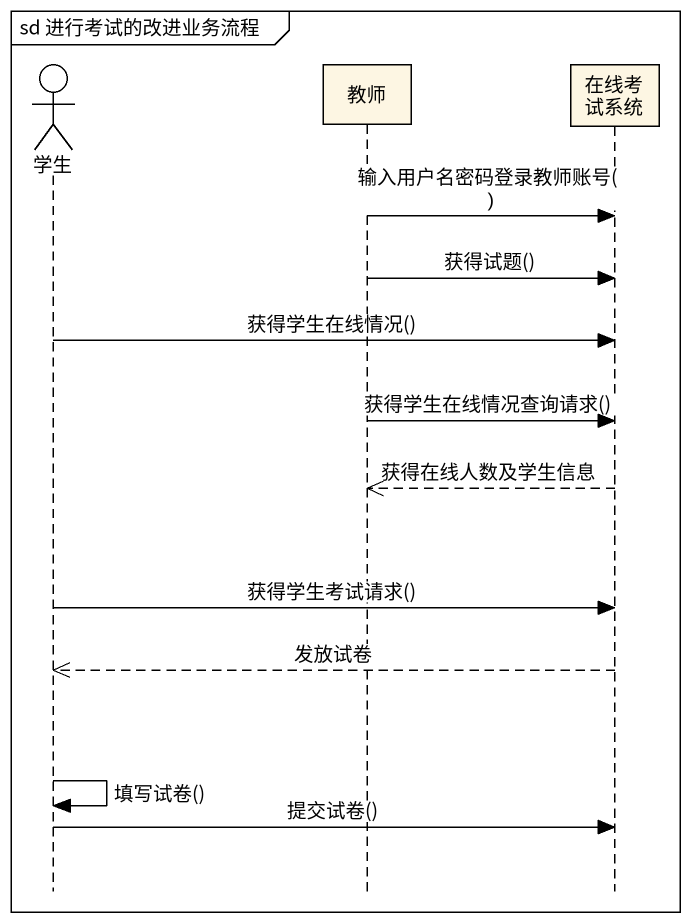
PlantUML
@startuml
mainframe sd 进行考试的改进业务流程
hide footbox
actor 学生
participant 教师
participant 在线考试系统

教师 -> 在线考试系统 : 输入用户名密码登录教师账号()
教师 -> 在线考试系统 : 获得试题()
学生 -> 在线考试系统 : 获得学生在线情况()
教师 -> 在线考试系统 : 获得学生在线情况查询请求()
在线考试系统 -->> 教师 : 获得在线人数及学生信息
学生 -> 在线考试系统 : 获得学生考试请求()
在线考试系统 -->> 学生 : 发放试卷
学生 -> 学生 : 填写试卷()
学生 -> 在线考试系统 : 提交试卷()
@enduml
